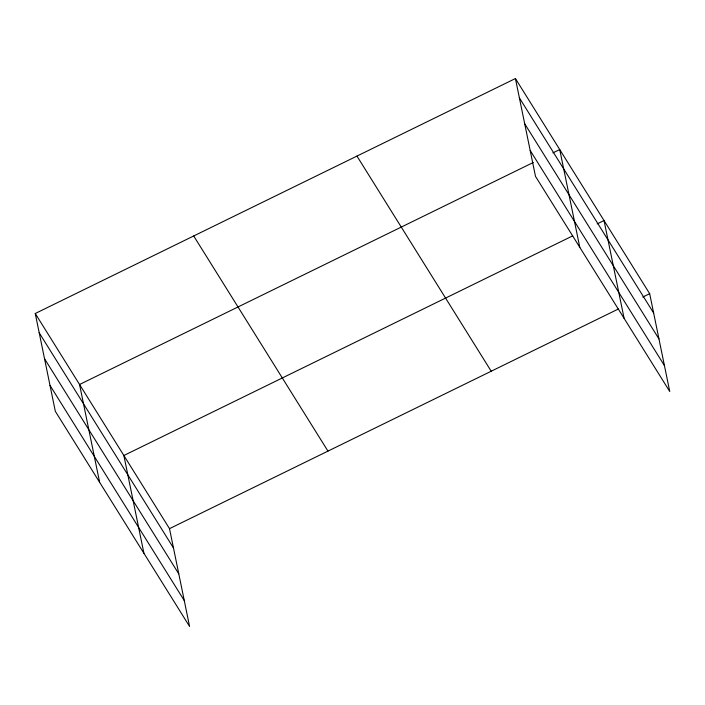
<?xml version="1.0" encoding="UTF-8"?>
<svg xmlns="http://www.w3.org/2000/svg" width="705" height="705" viewBox="0 0 705 705"><rect width="100%" height="100%" fill="white"/><g stroke="black" fill="none" stroke-linecap="round" stroke-linejoin="round"><path stroke-width="1.06" d="M35.25 313.505L169.508 528.644L189.583 626.454L55.325 411.315L35.25 313.505L515.417 78.546L649.675 293.685L669.75 391.495L535.492 176.356L515.417 78.546M533.315 162.467L79.55 384.507L99.634 482.308M552.879 152.897L559.726 149.548L579.801 247.349M572.724 235.858L123.86 455.5L143.935 553.302M597.179 223.89L604.026 220.542L624.101 318.343M169.508 528.644L618.373 309.001M642.828 297.034L649.675 293.685M519.382 97.872L653.641 313.011M524.705 123.772L658.955 338.911M530.178 150.456L664.436 365.595M356.959 156.087L491.218 371.227M193.708 235.972L327.957 451.112M39.216 332.83L173.474 547.97M44.53 358.73L178.788 573.87M50.011 385.415L184.261 600.554"/></g></svg>
